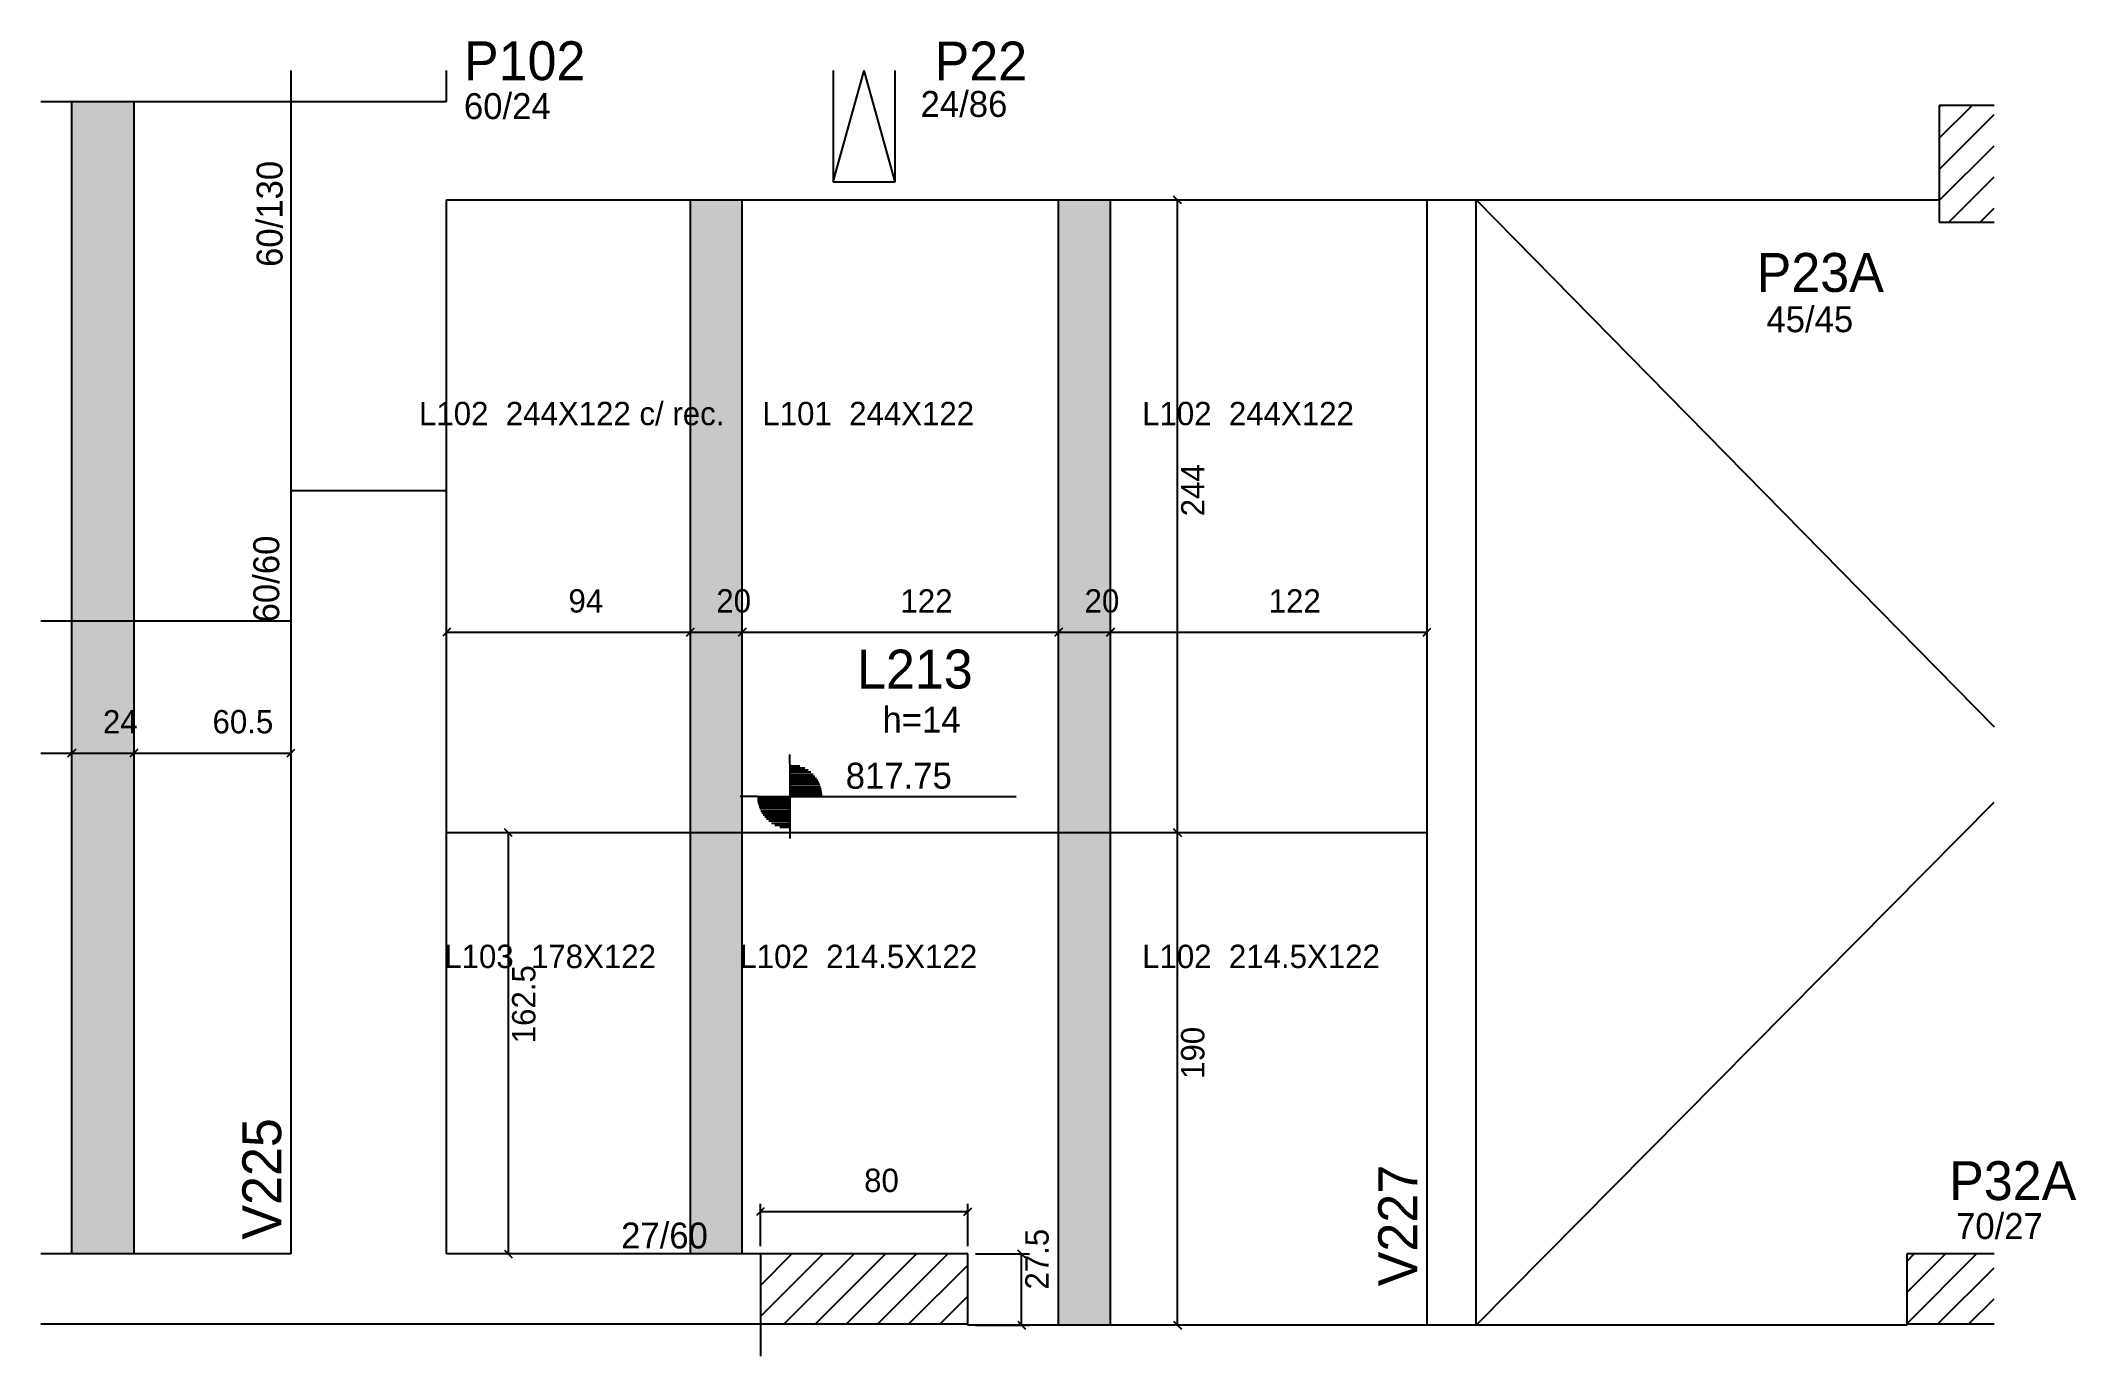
# Model space of a CAD drawing. Header units: metres. Extents: x 4177 to 4962, y 1689 to 2196.
import ezdxf

# ---------------------------------------------------------------- set-up
doc = ezdxf.new("R2010")
doc.units = ezdxf.units.M
for name, color, linetype in [('1', 7, 'Continuous'), ('3', 7, 'Continuous'), ('4', 7, 'Continuous'), ('7', 7, 'Continuous'), ('AUX00', 7, 'Continuous'), ('Hachura', 7, 'Continuous'), ('Painéis', 7, 'Continuous')]:
    doc.layers.add(name, color=color, linetype=linetype)

msp = doc.modelspace()

# ---------------------------------------------------------------- hatches: boundary and pattern name
at = {"layer": 'Hachura'}
h = msp.add_hatch(color=7, dxfattribs=at)
h.dxf.hatch_style = 1
h.paths.add_polyline_path([(4189.36, 1728.08), (4213.36, 1728.08), (4213.36, 2172.58), (4189.36, 2172.58), (4189.36, 1728.08)])
h = msp.add_hatch(color=7, dxfattribs=at)
h.dxf.hatch_style = 1
h.paths.add_polyline_path([(4427.86, 1728.08), (4447.86, 1728.08), (4447.86, 2134.58), (4427.86, 2134.58), (4427.86, 1728.08)])
h = msp.add_hatch(color=7, dxfattribs=at)
h.dxf.hatch_style = 1
h.paths.add_polyline_path([(4569.86, 1700.58), (4589.86, 1700.58), (4589.86, 2134.58), (4569.86, 2134.58), (4569.86, 1700.58)])

# ---------------------------------------------------------------- linework, layer by layer
at = {"layer": '1', "color": 1, "lineweight": 25}
for p, q in [((4482.86, 2141.58), (4494.86, 2184.58)), ((4506.86, 2141.58), (4494.86, 2184.58)), ((4730.86, 2134.58), (4930.52, 1931.42)), ((4730.86, 1700.58), (4930.52, 1902.33))]:
    msp.add_line(p, q, dxfattribs=at)
at = {"layer": '3', "color": 3, "lineweight": 25}
for p, q in [((4909.36, 2158.4), (4922.05, 2171.08)), ((4909.36, 2170.42), (4910.03, 2171.08)), ((4909.36, 2146.38), (4930.52, 2167.53)), ((4909.36, 2134.36), (4930.52, 2155.51)), ((4913.11, 2126.08), (4930.52, 2143.49)), ((4711.86, 2134.58), (4711.86, 1700.58)), ((4730.86, 1700.58), (4730.86, 2134.58)), ((4925.13, 2126.08), (4930.52, 2131.47)), ((4273.86, 2022.58), (4333.86, 2022.58)), ((4466.19, 1916.95), (4466.19, 1920.71)), ((4466.19, 1916.95), (4466.19, 1891.95)), ((4466.19, 1916.35), (4470.04, 1916.35)), ((4466.19, 1915.55), (4471.94, 1915.55)), ((4466.19, 1914.76), (4473.26, 1914.76)), ((4466.19, 1913.97), (4474.3, 1913.97)), ((4466.19, 1913.18), (4475.15, 1913.18)), ((4466.19, 1912.38), (4475.86, 1912.38)), ((4466.19, 1911.59), (4476.46, 1911.59)), ((4466.19, 1910.8), (4476.96, 1910.8)), ((4466.19, 1910), (4477.39, 1910)), ((4466.19, 1909.21), (4477.75, 1909.21)), ((4466.19, 1908.42), (4478.05, 1908.42)), ((4466.19, 1907.63), (4478.28, 1907.63)), ((4453.69, 1904.45), (4447.06, 1904.45)), ((4453.69, 1904.45), (4478.69, 1904.45)), ((4466.19, 1903.66), (4453.69, 1903.66)), ((4466.19, 1902.87), (4453.79, 1902.87)), ((4466.19, 1902.08), (4453.92, 1902.08)), ((4466.19, 1901.28), (4454.1, 1901.28)), ((4466.19, 1900.49), (4454.34, 1900.49)), ((4466.19, 1899.7), (4454.63, 1899.7)), ((4466.19, 1906.83), (4478.46, 1906.83)), ((4466.19, 1906.04), (4478.59, 1906.04)), ((4466.19, 1905.25), (4478.69, 1905.25)), ((4478.69, 1904.45), (4553.47, 1904.45)), ((4466.19, 1898.9), (4454.99, 1898.9)), ((4466.19, 1898.11), (4455.42, 1898.11)), ((4466.19, 1897.32), (4455.93, 1897.32)), ((4466.19, 1896.53), (4456.53, 1896.53)), ((4466.19, 1895.73), (4457.24, 1895.73)), ((4466.19, 1894.94), (4458.08, 1894.94)), ((4466.19, 1894.15), (4459.12, 1894.15)), ((4466.19, 1893.35), (4460.44, 1893.35)), ((4466.19, 1892.56), (4462.34, 1892.56)), ((4466.19, 1891.95), (4466.19, 1888.27)), ((4454.86, 1703.9), (4479.05, 1728.08)), ((4454.86, 1715.92), (4467.03, 1728.08)), ((4454.86, 1727.94), (4455.01, 1728.08)), ((4464.07, 1701.08), (4491.07, 1728.08)), ((4476.09, 1701.08), (4503.09, 1728.08)), ((4488.11, 1701.08), (4515.11, 1728.08)), ((4500.13, 1701.08), (4527.13, 1728.08)), ((4896.86, 1701.08), (4923.82, 1728.08)), ((4896.86, 1713.15), (4911.8, 1728.08)), ((4896.86, 1725.17), (4899.78, 1728.08)), ((4512.15, 1701.08), (4534.86, 1723.79)), ((4908.84, 1701.08), (4930.52, 1722.76)), ((4524.17, 1701.08), (4534.86, 1711.77)), ((4920.86, 1701.08), (4930.52, 1710.74))]:
    msp.add_line(p, q, dxfattribs=at)
for points in [[(4177.36, 2172.58), (4273.86, 2172.58)], [(4273.86, 2172.58), (4273.86, 2034.58)], [(4333.86, 2034.58), (4333.86, 2134.58)], [(4333.86, 2134.58), (4494.86, 2134.58)], [(4494.86, 2134.58), (4909.36, 2134.58)], [(4273.86, 2034.58), (4273.86, 1728.08)], [(4333.86, 1728.08), (4333.86, 2034.58)], [(4273.86, 1728.08), (4177.36, 1728.08)], [(4454.86, 1728.08), (4333.86, 1728.08)], [(4177.36, 1701.08), (4303.86, 1701.08)], [(4303.86, 1701.08), (4454.86, 1701.08)], [(4454.86, 1701.08), (4454.86, 1699.58)], [(4454.86, 1699.58), (4454.86, 1688.58)], [(4534.86, 1700.58), (4534.86, 1701.08)], [(4896.86, 1700.58), (4534.86, 1700.58)], [(4896.86, 1701.08), (4896.86, 1700.58)]]:
    msp.add_lwpolyline(points, dxfattribs=at)
at = {"layer": '7', "color": 7, "lineweight": 25}
for points in [[(4273.86, 2184.58), (4273.86, 2172.58)], [(4333.86, 2172.58), (4333.86, 2184.58)], [(4482.86, 2184.58), (4482.86, 2141.58)], [(4506.86, 2141.58), (4506.86, 2184.58)], [(4273.86, 2172.58), (4333.86, 2172.58)], [(4930.52, 2171.08), (4909.36, 2171.08)], [(4909.36, 2171.08), (4909.36, 2126.08)], [(4482.86, 2141.58), (4506.86, 2141.58)], [(4909.36, 2126.08), (4930.52, 2126.08)], [(4534.86, 1728.08), (4454.86, 1728.08)], [(4454.86, 1728.08), (4454.86, 1701.08)], [(4534.86, 1701.08), (4534.86, 1728.08)], [(4930.52, 1728.08), (4896.86, 1728.08)], [(4896.86, 1728.08), (4896.86, 1701.08)], [(4454.86, 1701.08), (4534.86, 1701.08)], [(4896.86, 1701.08), (4930.52, 1701.08)]]:
    msp.add_lwpolyline(points, dxfattribs=at)
at = {"layer": 'Painéis', "color": 200, "lineweight": 25}
for p, q in [((4189.36, 1728.08), (4189.36, 2172.58)), ((4213.36, 1728.08), (4213.36, 2172.58)), ((4427.86, 1728.08), (4427.86, 2134.58)), ((4447.86, 1728.08), (4447.86, 2134.58)), ((4569.86, 1700.58), (4569.86, 2134.58)), ((4589.86, 1700.58), (4589.86, 2134.58)), ((4273.86, 1972.08), (4177.36, 1972.08)), ((4333.86, 1890.58), (4711.86, 1890.58))]:
    msp.add_line(p, q, dxfattribs=at)
at = {"layer": 'Painéis', "color": 0, "lineweight": 25}
for p, q in [((4617.17, 2133.08), (4614.17, 2136.08)), ((4335.36, 1969.37), (4332.36, 1966.37)), ((4426.36, 1966.37), (4429.36, 1969.37)), ((4429.36, 1969.37), (4426.36, 1966.37)), ((4446.36, 1966.37), (4449.36, 1969.37)), ((4449.36, 1969.37), (4446.36, 1966.37)), ((4568.36, 1966.37), (4571.36, 1969.37)), ((4571.36, 1969.37), (4568.36, 1966.37)), ((4588.36, 1966.37), (4591.36, 1969.37)), ((4591.36, 1969.37), (4588.36, 1966.37)), ((4710.36, 1966.37), (4713.36, 1969.37)), ((4187.86, 1919.76), (4190.86, 1922.76)), ((4190.86, 1922.76), (4187.86, 1919.76)), ((4211.86, 1919.76), (4214.86, 1922.76)), ((4214.86, 1922.76), (4211.86, 1919.76)), ((4272.36, 1919.76), (4275.36, 1922.76)), ((4359.2, 1889.08), (4356.2, 1892.08)), ((4617.17, 1889.08), (4614.17, 1892.08)), ((4614.17, 1892.08), (4617.17, 1889.08)), ((4456.36, 1745.84), (4453.36, 1742.84)), ((4533.36, 1742.84), (4536.36, 1745.84)), ((4356.2, 1729.58), (4359.2, 1726.58)), ((4557.09, 1726.58), (4554.09, 1729.58)), ((4554.09, 1702.08), (4557.09, 1699.08)), ((4614.17, 1702.08), (4617.17, 1699.08))]:
    msp.add_line(p, q, dxfattribs=at)
at = {"layer": 'Painéis', "color": 4, "lineweight": 25}
for p, q in [((4615.67, 1890.58), (4615.67, 2134.58)), ((4333.86, 1967.87), (4427.86, 1967.87)), ((4427.86, 1967.87), (4447.86, 1967.87)), ((4447.86, 1967.87), (4569.86, 1967.87)), ((4569.86, 1967.87), (4589.86, 1967.87)), ((4589.86, 1967.87), (4711.86, 1967.87)), ((4177.36, 1921.26), (4189.36, 1921.26)), ((4189.36, 1921.26), (4213.36, 1921.26)), ((4213.36, 1921.26), (4273.86, 1921.26)), ((4357.7, 1728.08), (4357.7, 1890.58)), ((4615.67, 1700.58), (4615.67, 1890.58)), ((4454.86, 1731.08), (4454.86, 1747.34)), ((4534.86, 1744.34), (4454.86, 1744.34)), ((4534.86, 1731.08), (4534.86, 1747.34)), ((4537.86, 1728.08), (4558.59, 1728.08)), ((4555.59, 1700.58), (4555.59, 1728.08)), ((4537.86, 1700.58), (4558.59, 1700.58))]:
    msp.add_line(p, q, dxfattribs=at)

# ---------------------------------------------------------------- texts
at = {"layer": '3', "color": 3, "lineweight": 25}
for s, p in [('60/24', (4340.55, 2165.79)), ('24/86', (4516.63, 2166.61)), ('45/45', (4842.77, 2083.59)), ('h=14', (4501.93, 1929.15)), ('817.75', (4487.76, 1907.51)), ('70/27', (4915.89, 1733.83)), ('27/60', (4401.15, 1730.18))]:
    msp.add_text(s, height=10, dxfattribs=at).set_placement(p)
for s, p in [('60/130', (4270.62, 2108.76)), ('60/60', (4269.33, 1971.66))]:
    msp.add_text(s, height=10, rotation=90, dxfattribs=at).set_placement(p)
at = {"layer": '4', "color": 4, "lineweight": 25}
for s, p in [('P102', (4340.55, 2180.79)), ('P22', (4522.02, 2180.68)), ('P23A', (4838.99, 2099.14)), ('L213', (4492.1, 1946.15)), ('P32A', (4913.22, 1748.83))]:
    msp.add_text(s, height=15, dxfattribs=at).set_placement(p)
for s, p in [('V225', (4270.11, 1733.58)), ('V227', (4708.11, 1715.58))]:
    msp.add_text(s, height=15, rotation=90, dxfattribs=at).set_placement(p)
at = {"layer": 'AUX00', "color": 7, "lineweight": 25}
for s, p in [('L102 ^J244X122^Jc/ rec.', (4323.23, 2047.72)), ('L101 ^J244X122', (4455.61, 2047.72)), ('L102 ^J244X122', (4602.05, 2047.72)), ('L103 ^J178X122', (4332.95, 1838.33)), ('L102 ^J214.5X122', (4446.76, 1838.33)), ('L102 ^J214.5X122', (4602.05, 1838.33))]:
    msp.add_text(s, height=9, dxfattribs=at).set_placement(p)
at = {"layer": 'Painéis', "color": 240, "lineweight": 25}
for s, p in [('244', (4626.1, 2012.58)), ('162.5', (4368.1, 1809.33)), ('190', (4626.05, 1795.58)), ('27.5', (4565.99, 1714.33))]:
    msp.add_text(s, height=9, rotation=90, dxfattribs=at).set_placement(p)
for s, p in [('94', (4380.86, 1975.46)), ('20', (4437.86, 1975.46)), ('122', (4508.86, 1975.43)), ('20', (4579.86, 1975.46)), ('122', (4650.86, 1975.43)), ('24', (4201.36, 1928.82)), ('60.5', (4243.61, 1928.86)), ('80', (4494.86, 1751.95))]:
    msp.add_text(s, height=9, dxfattribs=at).set_placement(p)

doc.saveas('drawing.dxf')
